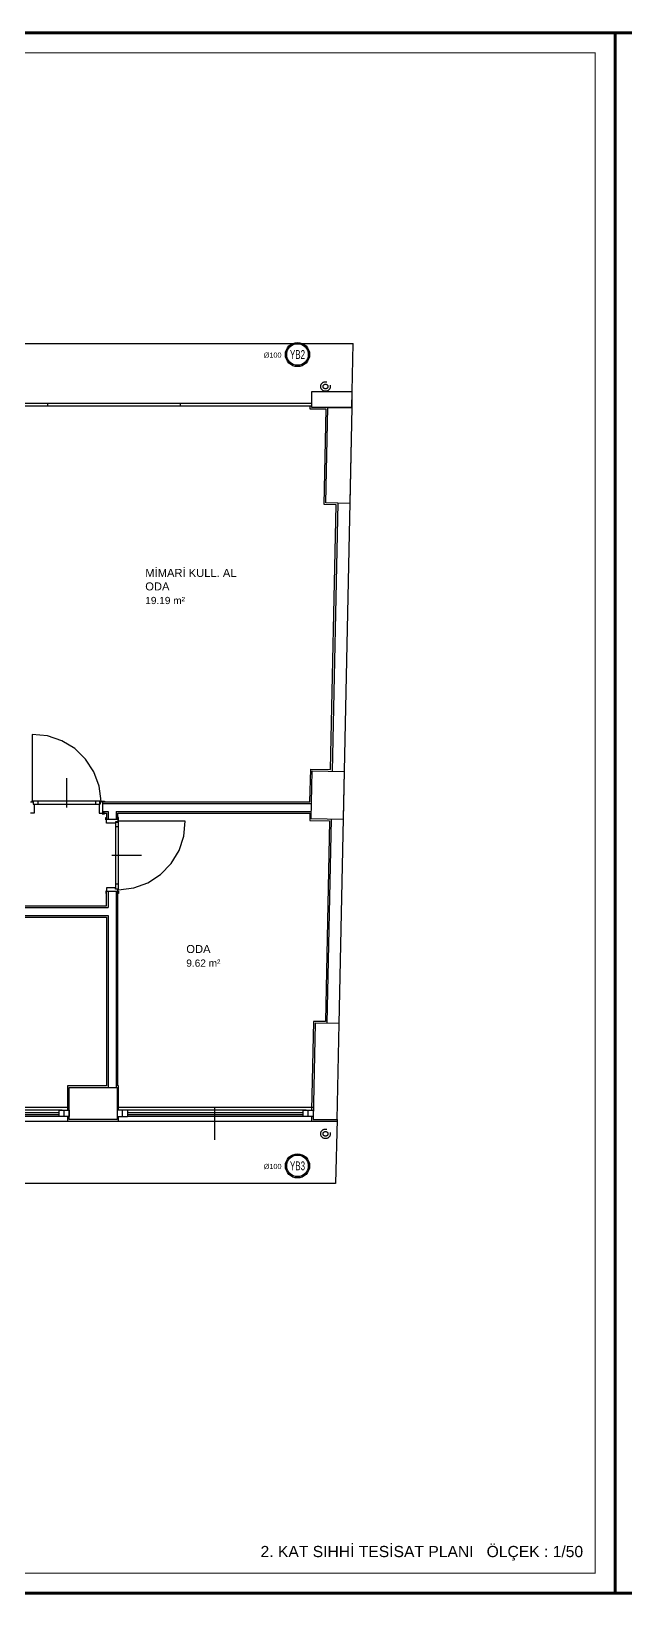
# Model space of a CAD drawing. Header units: centimetres. Extents: x -3952 to 26292, y -15092 to -10712.
# Drawn here: x 14470 to 15213, y -12902 to -10948 of the extents above; entities that cross this region are included whole.
import ezdxf
from ezdxf.enums import TextEntityAlignment as Align

# ---------------------------------------------------------------- set-up
doc = ezdxf.new("R2010")
doc.units = ezdxf.units.CM
doc.linetypes.add('YAGMUR HATTI', pattern=[36, 30, -6])
for name, color, linetype in [('MIMARI', 8, 'Continuous'), ('MIMARI-KOLON', 8, 'Continuous'), ('MIMARI-YAZI', 8, 'Continuous'), ('MTY-PAFTA', 7, 'Continuous'), ('MTY-PISSU-KOLONNO', 211, 'Continuous'), ('MTY-YAGMUR-BORUSU', 3, 'YAGMUR HATTI'), ('MTY-YAGMUR-BORUSU-CAP', 3, 'Continuous'), ('MTY-YAGMURSU-KOLON NO', 7, 'Continuous')]:
    doc.layers.add(name, color=color, linetype=linetype)
doc.layers.add('ROTAS-PAFTA-SINIRI', color=8, linetype='Continuous', plot=False)
doc.styles.add('ANOTATIVO', font='arial.ttf')
doc.styles.add('ROTAS', font='arial.ttf')

# ---------------------------------------------------------------- blocks, each defined once
blk = doc.blocks.new('ROTAS_PAFTA')
blk.add_lwpolyline([(0, 0), (1, 0), (1, 1), (0, 1)], close=True)
blk = doc.blocks.new('MTY-KOLON NO YAGMUR')
at = {"layer": 'MTY-YAGMURSU-KOLON NO', "linetype": 'Continuous', "ltscale": 100}
blk.add_circle((0, 0), 27.5, dxfattribs=at)
at = {"layer": 'MTY-YAGMURSU-KOLON NO', "color": 7, "linetype": 'Continuous', "ltscale": 100}
blk.add_circle((0, 0), 24.5, dxfattribs=at)
at = {"style": 'ANOTATIVO', "width": 0.65}
blk.add_attdef('K', text='', height=20, dxfattribs=at).set_placement((0, 0), align=Align.MIDDLE_CENTER)

msp = doc.modelspace()

# ---------------------------------------------------------------- linework, layer by layer
at = {"layer": 'MIMARI'}
for p, q in [((11786.2, -11338.1), (14872.6, -11338.1)), ((14870.9, -11418.1), (14872.6, -11338.1)), ((14490.5, -11413.1), (14490.5, -11416.1)), ((14656.5, -11413.1), (14656.5, -11416.1)), ((14870.9, -11418.1), (14854.8, -12188.6)), ((14853.4, -11537.7), (14846.4, -11872.7)), ((14471.4, -11826.9), (14471.4, -11910.1)), ((14514.4, -11881.6), (14514.4, -11918.3)), ((14469.4, -11911.1), (14472.4, -11911.1)), ((14557.4, -11910.1), (14471.4, -11910.1)), ((14471.4, -11911.1), (14471.4, -11910.1)), ((14472.9, -11911), (14471.4, -11911)), ((14472.4, -11911.1), (14472.4, -11914)), ((14472.4, -11914), (14473.8, -11914)), ((14472.9, -11913.9), (14472.9, -11911)), ((14472.9, -11913.9), (14555.9, -11913.9)), ((14473.8, -11914), (14473.8, -11925.1)), ((14478.4, -11910.1), (14478.4, -11913.9)), ((14550.3, -11910.1), (14550.3, -11913.9)), ((14554.9, -11914), (14554.9, -11925.1)), ((14556.4, -11914), (14554.9, -11914)), ((14555.9, -11913.9), (14555.9, -11911)), ((14555.9, -11911), (14557.4, -11911)), ((14559.4, -11911.1), (14556.4, -11911.1)), ((14556.4, -11911.1), (14556.4, -11914)), ((14557.4, -11911.1), (14557.4, -11910.1)), ((14558.8, -11910.1), (14561.9, -11910.1)), ((14558.8, -11911.1), (14558.8, -11910.1)), ((14561.9, -11911.1), (14558.8, -11911.1)), ((14559.4, -11911.1), (14559.4, -11925.1)), ((14559.4, -11913.1), (14820.6, -11913.1)), ((14559.4, -11913.1), (14559.4, -11923.1)), ((14561.9, -11910.1), (14561.9, -11911.1)), ((14473.8, -11925.1), (14469.4, -11925.1)), ((14554.9, -11925.1), (14559.4, -11925.1)), ((14558.8, -11925.1), (14558.8, -11926.2)), ((14561.9, -11925.1), (14558.8, -11925.1)), ((14558.8, -11926.2), (14561.9, -11926.2)), ((14559.4, -11923.1), (14566.4, -11923.1)), ((14561.9, -11926.2), (14561.9, -11925.1)), ((14563.3, -11930.5), (14564.4, -11930.5)), ((14563.3, -11933.6), (14563.3, -11930.5)), ((14564.4, -11933.6), (14563.3, -11933.6)), ((14564.4, -11930.5), (14564.4, -11933.6)), ((14564.4, -11937.5), (14564.4, -11933.1)), ((14578.4, -11933.1), (14564.4, -11933.1)), ((14575.4, -11937.5), (14564.4, -11937.5)), ((14566.4, -11923.1), (14566.4, -11933.1)), ((14576.4, -11933.1), (14566.4, -11933.1)), ((14575.4, -11936), (14575.4, -11937.5)), ((14578.4, -11936), (14575.4, -11936)), ((14575.6, -11936.5), (14575.6, -12019.6)), ((14575.6, -11936.5), (14578.4, -11936.5)), ((14576.4, -11923.1), (14820.4, -11923.1)), ((14576.4, -11923.1), (14576.4, -11933.1)), ((14578.4, -11930.6), (14578.4, -11933.6)), ((14579.4, -11930.6), (14578.4, -11930.6)), ((14578.4, -11933.1), (14578.4, -11936)), ((14578.4, -11933.6), (14579.4, -11933.6)), ((14578.4, -11936.5), (14578.4, -11935)), ((14578.4, -11935), (14579.4, -11935)), ((14579.4, -11933.6), (14579.4, -11930.6)), ((14579.4, -12021.1), (14579.4, -11935)), ((14662.6, -11935), (14579.4, -11935)), ((14845.1, -11932.7), (14839.8, -12187.8)), ((14579.4, -11942.1), (14575.6, -11942.1)), ((14607.8, -11978.1), (14571.1, -11978.1)), ((14579.4, -12014), (14575.6, -12014)), ((14564.4, -12022.5), (14563.3, -12022.5)), ((14563.3, -12022.5), (14563.3, -12025.6)), ((14563.3, -12025.6), (14564.4, -12025.6)), ((14564.4, -12018.6), (14564.4, -12023.1)), ((14575.4, -12018.6), (14564.4, -12018.6)), ((14564.4, -12025.6), (14564.4, -12022.5)), ((14578.4, -12023.1), (14564.4, -12023.1)), ((14566.4, -12023.1), (14566.4, -12043.1)), ((14576.4, -12023.1), (14566.4, -12023.1)), ((14575.4, -12020.1), (14575.4, -12018.6)), ((14578.4, -12020.1), (14575.4, -12020.1)), ((14575.6, -12019.6), (14578.4, -12019.6)), ((14576.4, -12023.1), (14576.4, -12268.1)), ((14578.4, -12019.6), (14578.4, -12021.1)), ((14578.4, -12023.1), (14578.4, -12020.1)), ((14578.4, -12021.1), (14579.4, -12021.1)), ((14578.4, -12025.5), (14578.4, -12022.5)), ((14578.4, -12022.5), (14579.4, -12022.5)), ((14579.4, -12025.5), (14578.4, -12025.5)), ((14579.4, -12022.5), (14579.4, -12025.5)), ((14217.4, -12043.1), (14566.4, -12043.1)), ((14217.4, -12053.1), (14566.4, -12053.1)), ((14566.4, -12053.1), (14566.4, -12268.2)), ((14517.2, -12293.1), (14137.4, -12293.1)), ((14139.4, -12310.1), (14515.2, -12310.1)), ((14508.7, -12296.3), (14150.3, -12296.3)), ((14504.5, -12299.8), (14150.3, -12299.8)), ((14150.3, -12302), (14504.5, -12302)), ((14504.5, -12304.3), (14150.3, -12304.3)), ((14504.5, -12296.3), (14504.5, -12304.3)), ((14511, -12296.3), (14511, -12304.3)), ((14822.3, -12293.1), (14577.4, -12293.1)), ((14579.4, -12310.1), (14820.3, -12310.1)), ((14583.8, -12296.3), (14583.8, -12304.3)), ((14590.3, -12296.3), (14590.3, -12304.3)), ((14813.8, -12296.3), (14590.3, -12296.3)), ((14809.6, -12299.8), (14590.3, -12299.8)), ((14590.3, -12302), (14809.6, -12302)), ((14809.6, -12304.3), (14590.3, -12304.3)), ((14699.8, -12333.3), (14699.8, -12292.1)), ((14809.6, -12296.3), (14809.6, -12304.3)), ((14816, -12296.3), (14816, -12304.3))]:
    msp.add_line(p, q, dxfattribs=at)
for points in [[(14820.9, -11418.1), (14820.9, -11398.1), (14870.9, -11398.1), (14870.9, -11418.1), (14820.9, -11418.1)], [(11834.5, -11416.1), (14820.9, -11416.1), (14820.9, -11413.1), (11834.5, -11413.1), (11834.5, -11416.1)], [(14559.4, -11911.1), (14818.6, -11911.1), (14819.5, -11870.2), (14844.4, -11870.7), (14851.4, -11539.7), (14836.4, -11539.4), (14838.8, -11420.1), (14818.9, -11420.1), (14818.9, -11416.1)], [(14557.4, -11910.1), (14555, -11891.3), (14548.5, -11873.5), (14538.1, -11857.6), (14524.5, -11844.4), (14508.3, -11834.6), (14490.3, -11828.7), (14471.4, -11826.9)], [(14470.5, -11910.5), (14471.1, -11910.5), (14470.5, -11910.5)], [(14559.4, -11925.1), (14564.4, -11925.1), (14564.4, -11933.1)], [(14578.4, -11933.1), (14578.4, -11925.1), (14818.4, -11925.1), (14818.2, -11934.2), (14843.1, -11934.7), (14837.8, -12185.7), (14823, -12185.4), (14820.4, -12296.3)], [(14579, -11934.1), (14579, -11934.7), (14579, -11934.1)], [(14579.4, -12021.1), (14598.2, -12018.7), (14616, -12012.1), (14631.9, -12001.8), (14645, -11988.1), (14654.9, -11971.9), (14660.8, -11953.9), (14662.6, -11935)], [(14217.4, -12041.1), (14564.4, -12041.1), (14564.4, -12023.1)], [(14579.4, -12296.3), (14579.4, -12266.1), (14578.4, -12266.1), (14578.4, -12023.1)], [(14217.4, -12055.1), (14564.4, -12055.1), (14564.4, -12266.1), (14515.4, -12266.1), (14515.4, -12296.3)], [(14852.4, -12308.1), (14850.6, -12388.1), (13752.4, -12388.1), (13752.4, -12308.1)], [(14504.5, -12296.3), (14517.4, -12296.3), (14517.4, -12304.3), (14504.5, -12304.3)], [(14515.4, -12304.3), (14515.4, -12310.1), (14579.4, -12310.1), (14579.4, -12304.3)], [(14590.3, -12296.3), (14577.4, -12296.3), (14577.4, -12304.3), (14590.3, -12304.3)], [(14809.6, -12296.3), (14822.4, -12296.3), (14822.4, -12304.3), (14809.6, -12304.3)], [(14820.4, -12304.2), (14820.4, -12310.1), (14852.4, -12310.1)]]:
    msp.add_lwpolyline(points, dxfattribs=at)
at = {"layer": 'MIMARI-KOLON'}
for points in [[(14840.9, -11418.1), (14870.9, -11418.1), (14868.4, -11538), (14838.4, -11537.4), (14840.9, -11418.1)], [(14821.5, -11872.2), (14861.4, -11873.1), (14860.2, -11933), (14820.2, -11932.2), (14821.5, -11872.2)], [(14824.9, -12187.5), (14822.4, -12308.1), (14852.4, -12308.1), (14854.9, -12188.1), (14824.9, -12187.5)], [(14517.4, -12268.1), (14577.4, -12268.1), (14577.4, -12308.1), (14517.4, -12308.1), (14517.4, -12268.1)]]:
    msp.add_lwpolyline(points, dxfattribs=at)
at = {"layer": 'MTY-PAFTA'}
for points, const_width in [([(11400, -12900), (15200, -12900), (15200, -10950), (11400, -10950)], 4), ([(15200, -12900), (19000, -12900), (19000, -10950), (15200, -10950)], 4), ([(11425, -12875), (15175, -12875), (15175, -10975), (11425, -10975)], 1)]:
    msp.add_lwpolyline(points, close=True, dxfattribs=dict(at, const_width=const_width))
at = {"layer": 'MTY-YAGMUR-BORUSU'}
for centre, radius in [((14838, -11392), 6), ((14838, -11392), 3), ((14838, -12326), 6), ((14838, -12326), 3)]:
    msp.add_circle(centre, radius, dxfattribs=at)

# ---------------------------------------------------------------- block references
at = {"layer": 'MTY-PISSU-KOLONNO'}
ref = msp.add_blockref('MTY-KOLON NO YAGMUR', (14803, -11352), dxfattribs=dict(at, xscale=0.55, yscale=0.55))
ref.add_attrib('K', 'YB2', dxfattribs={"height": 11, "style": 'ANOTATIVO', "width": 0.65}).set_placement((14803, -11352), align=Align.MIDDLE_CENTER)
ref = msp.add_blockref('MTY-KOLON NO YAGMUR', (14803, -12366), dxfattribs=dict(at, xscale=0.55, yscale=0.55))
ref.add_attrib('K', 'YB3', dxfattribs={"height": 11, "style": 'ANOTATIVO', "width": 0.65}).set_placement((14803, -12366), align=Align.MIDDLE_CENTER)
at = {"layer": 'ROTAS-PAFTA-SINIRI', "xscale": 3800, "yscale": 1950}
for p in [(11400, -12900), (15200, -12900)]:
    msp.add_blockref('ROTAS_PAFTA', p, dxfattribs=at)

# ---------------------------------------------------------------- texts
at = {"layer": 'MIMARI-YAZI', "style": 'ROTAS'}
for s, height, p in [('MİMARİ KULL. AL', 10, (14612.7, -11630)), ('ODA', 10, (14612.7, -11646.8)), ('19.19 m²', 9, (14612.7, -11663.9)), ('ODA', 10, (14664, -12100)), ('9.62 m²', 9, (14664, -12117.1))]:
    msp.add_text(s, height=height, dxfattribs=at).set_placement(p)
at = {"layer": 'MTY-PAFTA', "style": 'ROTAS'}
msp.add_text('2. KAT SIHHİ TESİSAT PLANI   ÖLÇEK : 1/50', height=14, dxfattribs=at).set_placement((15160, -12855), align=Align.RIGHT)
at = {"layer": 'MTY-YAGMUR-BORUSU-CAP', "style": 'ROTAS'}
for p in [(14783, -11356), (14783, -12370)]:
    msp.add_text('Ø100', height=6.5, dxfattribs=at).set_placement(p, align=Align.RIGHT)

doc.saveas('drawing.dxf')
